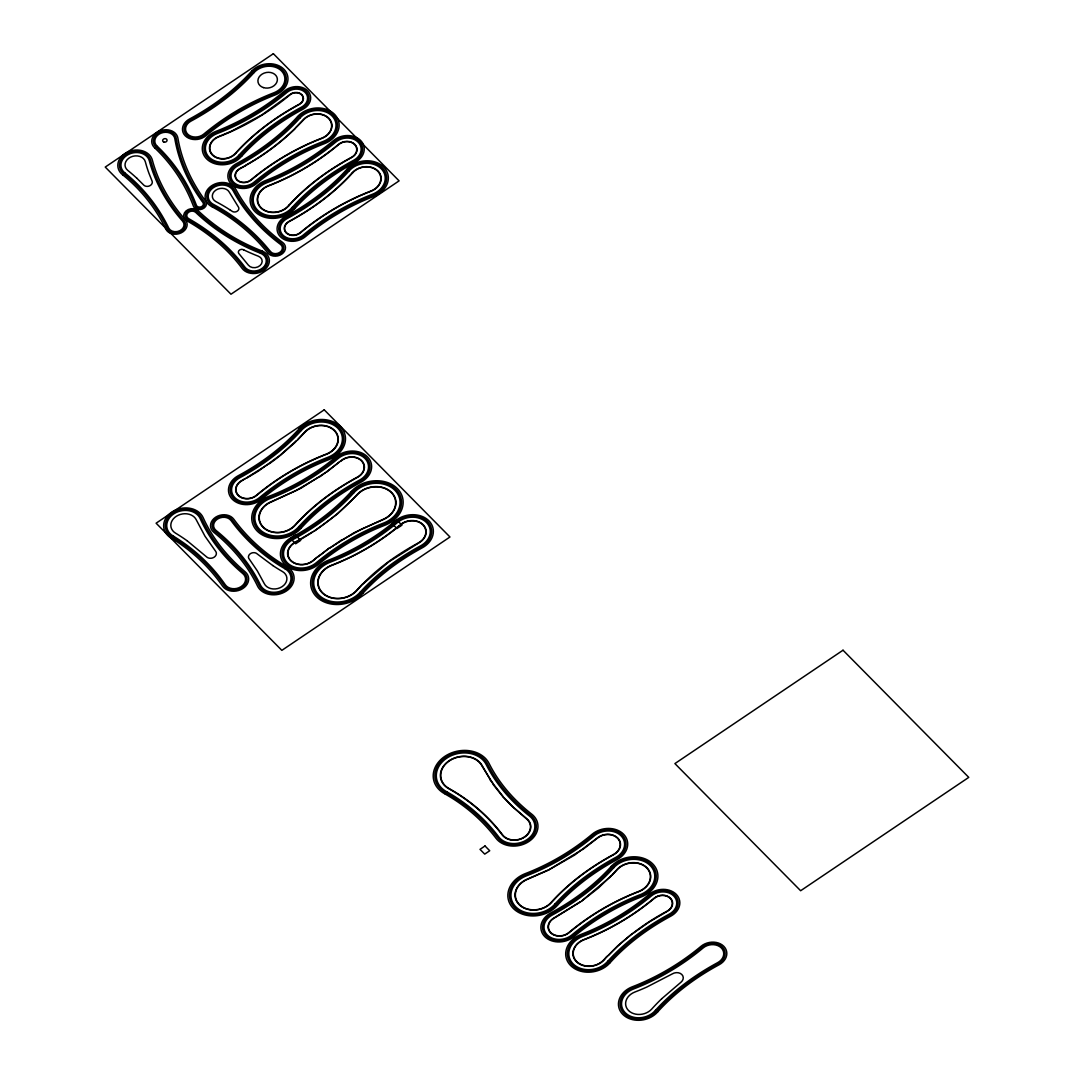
<?xml version="1.0" encoding="UTF-8"?>
<svg xmlns="http://www.w3.org/2000/svg" width="1074" height="1074" viewBox="0 0 1074 1074"><rect width="100%" height="100%" fill="white"/><g stroke="black" fill="none" stroke-linecap="round" stroke-linejoin="round"><path stroke-width="1.5" d="M606.394 957.001L603.87 959.753A17.238 13.747 -11.1 0 1 576.631 961.458A17.238 13.747 -11.1 0 1 584.095 939.75C609.549 929.909 633.378 915.854 654.334 898.361A10.74 8.565 -11.1 0 1 670.203 898.347A10.74 8.565 -11.1 0 1 667.021 911.195C645.259 922.714 625.498 937.669 608.381 955.336M607.078 956.692L617.698 945.832L632.21 933.655M607.683 955.632L604.125 959.901A17.573 14.016 -11.1 0 1 576.362 961.633A17.573 14.016 -11.1 0 1 583.974 939.508C609.401 929.681 633.19 915.652 654.106 898.186A11.076 8.834 -11.1 0 1 670.471 898.173A11.076 8.834 -11.1 0 1 667.196 911.41L649.072 922.11L632.989 933.413M612.073 875.203L617.161 869.765A18.688 14.902 -11.1 0 1 646.682 867.913A18.688 14.902 -11.1 0 1 638.6 891.447C613.294 901.22 589.626 915.182 568.817 932.568A12.176 9.72 -11.1 0 1 550.814 932.581A12.176 9.72 -11.1 0 1 554.412 918.001L580.819 901.704L608.891 877.995M362.368 584.243L356.487 590.485A21.587 17.211 -11.1 0 1 322.388 592.606A21.587 17.211 -11.1 0 1 331.732 565.448C356.514 555.862 379.713 542.209 400.146 525.226L400.36 524.676A15.412 12.284 -11.1 0 1 423.143 524.662A15.412 12.284 -11.1 0 1 418.578 543.095L388.694 561.93L363.079 583.92M611.24 875.646L598.393 888.05L581.531 901.207M297.605 439.964L304.748 432.446A18.688 14.902 -11.1 0 1 334.269 430.607A18.688 14.902 -11.1 0 1 326.187 454.127C300.881 463.914 277.213 477.876 256.404 495.262A12.176 9.72 -11.1 0 1 238.401 495.262A12.176 9.72 -11.1 0 1 241.999 480.696L267.909 464.411M295.444 127.94L303.271 119.738A16.137 12.861 -11.1 0 1 328.751 118.14A16.137 12.861 -11.1 0 1 321.77 138.452C296.169 148.333 272.232 162.469 251.168 180.043A9.626 7.679 -11.1 0 1 236.938 180.056A9.626 7.679 -11.1 0 1 239.797 168.551C259.989 158.254 278.636 144.681 294.92 128.853M609.723 877.565L616.892 869.618A19.023 15.17 -11.1 0 1 646.951 867.738A19.023 15.17 -11.1 0 1 638.721 891.689C613.455 901.448 589.827 915.397 569.045 932.742A12.512 9.988 -11.1 0 1 550.546 932.756A12.512 9.988 -11.1 0 1 554.251 917.787L580.322 901.717M296.478 440.689L279.925 455.389L258.659 470.922M340.7 461.31L341.263 460.827A13.626 10.874 -11.1 0 1 353.4 457.229L353.95 457.296A13.626 10.874 -11.1 0 1 360.958 460.384L361.669 461.095A13.626 10.874 -11.1 0 1 363.791 469.553L363.71 469.821A13.626 10.874 -11.1 0 1 357.373 477.111C334.229 489.61 312.695 505.451 295.041 525.038A20.137 16.056 -11.1 0 1 263.224 527.025A20.137 16.056 -11.1 0 1 271.95 501.679L300.854 488.294L325.57 472.56M399.353 525.522C379.095 542.249 356.125 555.728 331.611 565.206A21.91 17.479 -11.1 0 0 322.133 592.781A21.91 17.479 -11.1 0 0 356.756 590.619C373.833 570.858 395.514 555.352 418.404 542.867A15.076 12.029 -11.1 0 0 422.874 524.85A15.076 12.029 -11.1 0 0 400.589 524.864M339.505 461.914L320.079 476.681M280.153 455.577L294.625 442.891L304.479 432.298A19.023 15.17 -11.1 0 1 334.538 430.432A19.023 15.17 -11.1 0 1 326.308 454.369C301.042 464.129 277.414 478.078 256.632 495.436A12.512 9.988 -11.1 0 1 238.133 495.45A12.512 9.988 -11.1 0 1 241.838 480.481L245.328 478.561M316.749 557.487L313.178 560.413A15.076 12.029 -11.1 0 1 290.893 560.427A15.076 12.029 -11.1 0 1 295.363 542.397C318.186 529.844 339.438 514.003 357.011 494.644A21.91 17.479 -11.1 0 1 391.648 492.483A21.91 17.479 -11.1 0 1 382.156 520.071L361.763 529.039L342.23 539.86M317.649 556.762L313.407 560.588A15.412 12.284 -11.1 0 1 290.624 560.601A15.412 12.284 -11.1 0 1 295.189 542.169L312.722 531.831M317.474 557.272L318.562 556.037M279.468 456.114L274.635 459.86M318.387 556.533L319.475 555.325M319.314 555.808L329.06 548.21M320.24 555.097L329.651 547.794M273.964 460.37L269.118 463.901M326.509 472.224L341.035 460.652A13.962 11.129 -11.1 0 1 361.669 460.639A13.962 11.129 -11.1 0 1 357.535 477.339C334.43 489.811 312.923 505.626 295.31 525.186A20.473 16.325 -11.1 0 1 262.969 527.213A20.473 16.325 -11.1 0 1 271.829 501.437L295.793 490.67L319.112 476.99M582.618 849.615L597.372 838.217A13.626 10.874 -11.1 0 1 607.132 834.552L607.629 834.525A13.626 10.874 -11.1 0 1 617.241 837.948L617.939 838.66A13.626 10.874 -11.1 0 1 620.195 844.943L620.168 845.399A13.626 10.874 -11.1 0 1 613.469 854.501C590.324 867 568.79 882.841 551.15 902.429A20.137 16.056 -11.1 0 1 519.333 904.415A20.137 16.056 -11.1 0 1 528.046 879.069L547.767 870.437L581.665 849.95M329.664 548.129L341.733 539.846M330.268 547.7L354.044 532.731L382.035 519.829A21.587 17.211 -11.1 0 0 391.379 492.657A21.587 17.211 -11.1 0 0 357.28 494.792L337.451 513.949L314.051 531.308M257.975 471.365L246.59 478.172M246.147 165.007C267.359 152.897 286.879 137.66 303.526 119.885A15.801 12.593 -11.1 0 1 328.483 118.315A15.801 12.593 -11.1 0 1 321.65 138.21C296.008 148.105 272.031 162.255 250.94 179.868A9.29 7.411 -11.1 0 1 237.206 179.882A9.29 7.411 -11.1 0 1 239.958 168.766L246.04 165.396M548.237 870.209L574.684 855.052L597.144 838.029A13.962 11.129 -11.1 0 1 617.778 838.029A13.962 11.129 -11.1 0 1 613.643 854.716C590.539 867.201 569.032 883.016 551.405 902.576A20.473 16.325 -11.1 0 1 519.064 904.59A20.473 16.325 -11.1 0 1 527.925 878.827L547.404 870.302M231.514 131.149L261.841 114.905L289.792 94.633A8.176 6.525 -11.1 0 1 301.875 94.633A8.176 6.525 -11.1 0 1 299.445 104.406C275.723 117.214 253.652 133.458 235.568 153.542A14.687 11.707 -11.1 0 1 212.357 154.992A14.687 11.707 -11.1 0 1 218.72 136.505L231.017 131.377M511.721 805.983L526.367 818.764A15.076 12.029 -11.1 0 1 524.461 836.914A15.076 12.029 -11.1 0 1 502.551 834.834C488.214 815.851 469.768 800.049 448.999 788.504A21.587 17.211 -11.1 0 1 449.308 760.916A21.587 17.211 -11.1 0 1 482.105 766.178L493.436 784.315M511.654 805.473L502.431 796.183L493.328 784.718M502.753 796.546L511.251 805.527L526.609 818.563A15.412 12.284 -11.1 0 1 524.649 837.116A15.412 12.284 -11.1 0 1 502.256 834.981C487.945 816.039 469.539 800.264 448.798 788.732A21.91 17.479 -11.1 0 1 449.107 760.714A21.91 17.479 -11.1 0 1 482.414 766.057L489.851 779.039M502.78 796.102L489.69 779.388M270.433 251.531C254.981 232.078 235.354 216.035 213.431 204.409A13.022 10.378 -11.1 0 1 213.189 187.802A13.022 10.378 -11.1 0 1 233.085 190.635C244.442 211.954 261.291 230.011 280.556 244.442A6.511 5.195 -11.1 0 1 279.925 252.269A6.511 5.195 -11.1 0 1 270.433 251.531M298.908 117.294C281.375 136.747 259.989 152.468 237.018 164.886A15.184 12.109 -11.1 0 0 232.521 183.036A15.184 12.109 -11.1 0 0 254.968 183.023C275.494 165.893 298.827 152.105 323.784 142.466A21.695 17.305 -11.1 0 0 333.182 115.16A21.695 17.305 -11.1 0 0 298.908 117.294M288.946 205.617L288.53 206.074A17.573 14.016 -11.1 0 1 260.754 207.806A17.573 14.016 -11.1 0 1 268.366 185.681C293.793 175.854 317.582 161.825 338.511 144.346A11.076 8.834 -11.1 0 1 354.863 144.346A11.076 8.834 -11.1 0 1 351.587 157.583C328.349 170.135 306.721 186.003 288.946 205.617M292.168 207.416L291.752 207.873A21.695 17.305 -11.1 0 1 257.478 210.021A21.695 17.305 -11.1 0 1 266.876 182.714C291.819 173.062 315.165 159.288 335.692 142.144A15.184 12.109 -11.1 0 1 358.139 142.13A15.184 12.109 -11.1 0 1 353.641 160.294C330.846 172.605 309.607 188.178 292.168 207.416M294.598 208.799L294.195 209.242A24.809 19.788 -11.1 0 1 255.008 211.685A24.809 19.788 -11.1 0 1 265.748 180.459C290.342 170.954 313.339 157.368 333.571 140.479A18.298 14.593 -11.1 0 1 360.622 140.466A18.298 14.593 -11.1 0 1 355.199 162.349C332.725 174.485 311.796 189.83 294.598 208.799M348.11 170.122C330.591 189.574 309.205 205.295 286.221 217.713A15.184 12.109 -11.1 0 0 281.724 235.864A15.184 12.109 -11.1 0 0 304.17 235.85C324.697 218.72 348.043 204.933 372.987 195.293A21.695 17.305 -11.1 0 0 382.384 167.987A21.695 17.305 -11.1 0 0 348.11 170.122M298.894 526.596L298.532 526.985A24.581 19.614 -11.1 0 1 259.693 529.415A24.581 19.614 -11.1 0 1 270.326 498.47C294.947 488.952 317.971 475.352 338.229 458.45A18.083 14.418 -11.1 0 1 341.398 456.289L341.948 455.994A18.083 14.418 -11.1 0 1 366.959 461.055L367.201 461.511A18.083 14.418 -11.1 0 1 363.24 477.541L362.851 477.863A18.083 14.418 -11.1 0 1 359.589 480.051C337.075 492.214 316.118 507.586 298.894 526.596M300.022 527.227L299.673 527.616A26.031 20.768 -11.1 0 1 258.539 530.194A26.031 20.768 -11.1 0 1 269.802 497.423C294.263 487.972 317.125 474.466 337.236 457.672A19.52 15.573 -11.1 0 1 366.1 457.658A19.52 15.573 -11.1 0 1 360.314 481.004C337.948 493.087 317.125 508.351 300.022 527.227M301.324 527.965L300.975 528.354A27.696 22.098 -11.1 0 1 257.21 531.08A27.696 22.098 -11.1 0 1 269.198 496.215C293.457 486.844 316.145 473.433 336.108 456.772A21.198 16.902 -11.1 0 1 367.429 456.759A21.198 16.902 -11.1 0 1 361.146 482.105C338.968 494.094 318.307 509.237 301.324 527.965M352.648 492.214C335.598 511.143 314.776 526.421 292.423 538.504A20.97 16.728 -11.1 0 0 286.208 563.582A20.97 16.728 -11.1 0 0 317.206 563.568C337.182 546.894 359.884 533.469 384.17 524.085A27.481 21.91 -11.1 0 0 396.064 489.502A27.481 21.91 -11.1 0 0 352.648 492.214M353.789 492.845C336.618 511.895 315.662 527.294 293.135 539.457A19.52 15.573 -11.1 0 0 287.362 562.803A19.52 15.573 -11.1 0 0 316.212 562.789C336.337 545.995 359.199 532.489 383.646 523.038A26.031 20.768 -11.1 0 0 394.91 490.268A26.031 20.768 -11.1 0 0 353.789 492.845M360.34 592.029L359.978 592.432A26.031 20.768 -11.1 0 1 318.857 594.996A26.031 20.768 -11.1 0 1 330.121 562.226C354.568 552.774 377.444 539.269 397.555 522.474A19.52 15.573 -11.1 0 1 426.418 522.461A19.52 15.573 -11.1 0 1 420.632 545.807C398.266 557.889 377.444 573.154 360.34 592.029M361.589 592.539L361.119 593.063A27.481 21.91 -11.1 0 1 317.703 595.775A27.481 21.91 -11.1 0 1 329.597 561.178C353.883 551.794 376.585 538.383 396.575 521.696A20.97 16.728 -11.1 0 1 427.559 521.682A20.97 16.728 -11.1 0 1 421.357 546.76C399.192 558.735 378.558 573.852 361.589 592.539M362.77 593.398L362.421 593.788A29.146 23.252 -11.1 0 1 316.374 596.661A29.146 23.252 -11.1 0 1 328.993 559.984C353.077 550.667 375.605 537.349 395.433 520.809A22.635 18.057 -11.1 0 1 428.888 520.796A22.635 18.057 -11.1 0 1 422.189 547.861C400.159 559.769 379.632 574.805 362.77 593.398M554.99 903.972L554.64 904.375A24.581 19.614 -11.1 0 1 515.788 906.805A24.581 19.614 -11.1 0 1 526.435 875.847C551.056 866.342 574.08 852.743 594.338 835.827A18.083 14.418 -11.1 0 1 597.493 833.666L598.043 833.384A18.083 14.418 -11.1 0 1 617.845 833.37L618.329 833.666A18.083 14.418 -11.1 0 1 619.336 854.917L618.893 855.293A18.083 14.418 -11.1 0 1 615.697 857.428C593.184 869.591 572.214 884.976 554.99 903.972M556.131 904.617L555.768 905.006A26.031 20.768 -11.1 0 1 514.647 907.57A26.031 20.768 -11.1 0 1 525.911 874.813C550.358 865.362 573.221 851.843 593.345 835.048A19.52 15.573 -11.1 0 1 622.195 835.035A19.52 15.573 -11.1 0 1 616.422 858.381C594.056 870.464 573.234 885.741 556.131 904.617M557.433 905.342L557.084 905.731A27.696 22.098 -11.1 0 1 513.318 908.47A27.696 22.098 -11.1 0 1 525.307 873.605C549.566 864.234 572.241 850.823 592.204 834.162A21.198 16.902 -11.1 0 1 623.524 834.149A21.198 16.902 -11.1 0 1 617.255 859.482C595.063 871.47 574.402 886.614 557.433 905.342M607.763 961.257L607.36 961.7A21.695 17.305 -11.1 0 1 573.086 963.848A21.695 17.305 -11.1 0 1 582.47 936.541C607.428 926.902 630.76 913.115 651.3 895.971A15.184 12.109 -11.1 0 1 673.747 895.971A15.184 12.109 -11.1 0 1 669.25 914.122C646.441 926.432 625.216 942.005 607.763 961.257M610.207 962.626L609.804 963.069A24.809 19.788 -11.1 0 1 570.603 965.513A24.809 19.788 -11.1 0 1 581.343 934.286C605.937 924.781 628.934 911.195 649.179 894.306A18.298 14.593 -11.1 0 1 676.217 894.293A18.298 14.593 -11.1 0 1 670.794 916.176C648.334 928.312 627.404 943.657 610.207 962.626M251.585 71.246C233.957 90.807 212.464 106.621 189.36 119.107A13.962 11.129 -11.1 0 0 185.225 135.794A13.962 11.129 -11.1 0 0 205.859 135.794C226.507 118.556 249.974 104.702 275.065 94.995A20.473 16.325 -11.1 0 0 283.925 69.233A20.473 16.325 -11.1 0 0 251.585 71.246M252.9 71.985C235.139 91.693 213.471 107.628 190.192 120.207A12.297 9.8 -11.1 0 0 186.54 134.908A12.297 9.8 -11.1 0 0 204.718 134.894C225.527 117.522 249.181 103.56 274.461 93.787A18.795 14.996 -11.1 0 0 282.596 70.132A18.795 14.996 -11.1 0 0 252.9 71.985M254.028 72.616C236.159 92.458 214.357 108.501 190.903 121.161A10.847 8.646 -11.1 0 0 187.695 134.129A10.847 8.646 -11.1 0 0 203.724 134.116C224.667 116.636 248.483 102.58 273.937 92.753A17.359 13.841 -11.1 0 0 281.455 70.897A17.359 13.841 -11.1 0 0 254.028 72.616M235.864 152.776L235.3 153.394A14.351 11.452 -11.1 0 1 212.625 154.804A14.351 11.452 -11.1 0 1 218.841 136.747C244.644 126.772 268.782 112.542 290.007 94.807A7.84 6.256 -11.1 0 1 301.606 94.807A7.84 6.256 -11.1 0 1 299.284 104.178C275.763 116.891 253.88 132.948 235.864 152.776M239.341 154.737L238.79 155.341A18.795 14.996 -11.1 0 1 209.094 157.193A18.795 14.996 -11.1 0 1 217.23 133.525C242.509 123.765 266.164 109.803 286.973 92.431A12.297 9.8 -11.1 0 1 305.15 92.418A12.297 9.8 -11.1 0 1 301.499 107.118C278.448 119.563 256.995 135.311 239.341 154.737M240.549 155.287L239.932 155.972A20.245 16.15 -11.1 0 1 207.94 157.972A20.245 16.15 -11.1 0 1 216.706 132.491C241.825 122.785 265.318 108.904 285.993 91.652A13.734 10.955 -11.1 0 1 306.291 91.639A13.734 10.955 -11.1 0 1 302.224 108.071C279.361 120.422 258.069 136.022 240.549 155.287M241.771 156.106L241.234 156.71A21.91 17.479 -11.1 0 1 206.611 158.871A21.91 17.479 -11.1 0 1 216.102 131.283C241.019 121.644 264.338 107.883 284.852 90.753A15.412 12.284 -11.1 0 1 307.62 90.753A15.412 12.284 -11.1 0 1 303.056 109.172C280.341 121.443 259.183 136.948 241.771 156.106M297.592 116.569C280.207 135.874 258.982 151.461 236.186 163.785A16.848 13.438 -11.1 0 0 231.192 183.936A16.848 13.438 -11.1 0 0 256.095 183.923C276.474 166.913 299.633 153.233 324.388 143.674A23.359 18.634 -11.1 0 0 334.497 114.26A23.359 18.634 -11.1 0 0 297.592 116.569M300.035 117.939C282.395 137.512 260.875 153.34 237.743 165.839A13.734 10.955 -11.1 0 0 233.662 182.258A13.734 10.955 -11.1 0 0 253.974 182.258C274.649 164.993 298.142 151.125 323.261 141.419A20.245 16.15 -11.1 0 0 332.027 115.938A20.245 16.15 -11.1 0 0 300.035 117.939M288.893 205.228L288.262 205.926A17.238 13.747 -11.1 0 1 261.022 207.631A17.238 13.747 -11.1 0 1 268.487 185.923C293.954 176.082 317.783 162.026 338.74 144.534A10.74 8.565 -11.1 0 1 354.608 144.52A10.74 8.565 -11.1 0 1 351.426 157.354C328.241 169.88 306.667 185.708 288.893 205.228M293.43 207.913L292.893 208.504A23.145 18.459 -11.1 0 1 256.337 210.786A23.145 18.459 -11.1 0 1 266.352 181.667C291.135 172.082 314.32 158.402 334.712 141.365A16.634 13.264 -11.1 0 1 359.293 141.365A16.634 13.264 -11.1 0 1 354.366 161.248C331.772 173.451 310.735 188.863 293.43 207.913M346.795 169.397C329.409 188.702 308.198 204.288 285.389 216.612A16.848 13.438 -11.1 0 0 280.395 236.763A16.848 13.438 -11.1 0 0 305.311 236.75C325.677 219.74 348.835 206.06 373.591 196.502A23.359 18.634 -11.1 0 0 383.713 167.088A23.359 18.634 -11.1 0 0 346.795 169.397M349.238 170.766C331.598 190.34 310.077 206.168 286.946 218.666A13.734 10.955 -11.1 0 0 282.878 235.085A13.734 10.955 -11.1 0 0 303.177 235.085C323.851 217.821 347.345 203.953 372.463 194.246A20.245 16.15 -11.1 0 0 381.23 168.766A20.245 16.15 -11.1 0 0 349.238 170.766M352.473 172.565C334.497 192.514 312.574 208.638 289 221.378A9.626 7.679 -11.1 0 0 286.154 232.883A9.626 7.679 -11.1 0 0 300.371 232.883C321.435 215.297 345.385 201.16 370.973 191.279A16.137 12.861 -11.1 0 0 377.954 170.967A16.137 12.861 -11.1 0 0 352.473 172.565M352.728 172.713C334.739 192.689 312.776 208.839 289.161 221.593A9.29 7.411 -11.1 0 0 286.409 232.709A9.29 7.411 -11.1 0 0 300.143 232.696C321.233 215.082 345.224 200.945 370.852 191.038A15.801 12.593 -11.1 0 0 377.699 171.155A15.801 12.593 -11.1 0 0 352.728 172.713M298.814 429.144C281.656 448.18 260.714 463.565 238.227 475.715A19.748 15.748 -11.1 0 0 232.373 499.316A19.748 15.748 -11.1 0 0 261.559 499.303C281.656 482.535 304.506 469.029 328.926 459.591A26.259 20.943 -11.1 0 0 340.297 426.553A26.259 20.943 -11.1 0 0 298.814 429.144M300.116 429.868C282.824 449.066 261.734 464.559 239.059 476.816A18.083 14.418 -11.1 0 0 233.702 498.43A18.083 14.418 -11.1 0 0 260.418 498.417C280.676 481.501 303.7 467.902 328.322 458.397A24.581 19.614 -11.1 0 0 338.968 427.439A24.581 19.614 -11.1 0 0 300.116 429.868M301.257 430.499C283.845 449.818 262.606 465.431 239.784 477.769A16.634 13.264 -11.1 0 0 234.857 497.651A16.634 13.264 -11.1 0 0 259.438 497.638C279.831 480.615 303.016 466.922 327.798 457.349A23.145 18.459 -11.1 0 0 337.813 428.217A23.145 18.459 -11.1 0 0 301.257 430.499M351.346 491.476C334.417 510.257 313.769 525.428 291.591 537.403A22.635 18.057 -11.1 0 0 284.878 564.481A22.635 18.057 -11.1 0 0 318.334 564.468C338.162 547.915 360.689 534.597 384.774 525.293A29.146 23.252 -11.1 0 0 397.393 488.603A29.146 23.252 -11.1 0 0 351.346 491.476M611.227 866.449C594.07 885.486 573.127 900.871 550.64 913.021A19.748 15.748 -11.1 0 0 544.787 936.635A19.748 15.748 -11.1 0 0 573.972 936.622C594.07 919.841 616.919 906.349 641.339 896.911A26.259 20.943 -11.1 0 0 652.71 863.858A26.259 20.943 -11.1 0 0 611.227 866.449M612.529 867.188C595.238 886.372 574.147 901.878 551.472 914.122A18.083 14.418 -11.1 0 0 546.116 935.736A18.083 14.418 -11.1 0 0 572.831 935.722C593.09 918.82 616.114 905.221 640.735 895.703A24.581 19.614 -11.1 0 0 651.381 864.758A24.581 19.614 -11.1 0 0 612.529 867.188M613.67 867.819C596.258 887.137 575.02 902.751 552.197 915.075A16.634 13.264 -11.1 0 0 547.27 934.957A16.634 13.264 -11.1 0 0 571.851 934.957C592.244 917.921 615.429 904.241 640.211 894.655A23.145 18.459 -11.1 0 0 650.226 865.537A23.145 18.459 -11.1 0 0 613.67 867.819M609.039 961.74L608.488 962.331A23.145 18.459 -11.1 0 1 571.932 964.627A23.145 18.459 -11.1 0 1 581.947 935.494C606.729 925.922 629.914 912.229 650.307 895.206A16.634 13.264 -11.1 0 1 674.888 895.192A16.634 13.264 -11.1 0 1 669.961 915.075C647.38 927.278 626.343 942.69 609.039 961.74M655.502 1010.258L654.952 1010.862A18.795 14.996 -11.1 0 1 625.243 1012.715A18.795 14.996 -11.1 0 1 633.392 989.06C658.671 979.287 682.326 965.325 703.134 947.953A12.297 9.8 -11.1 0 1 721.312 947.939A12.297 9.8 -11.1 0 1 717.66 962.64C694.61 975.098 673.156 990.832 655.502 1010.258M656.711 1010.822L656.093 1011.493A20.245 16.15 -11.1 0 1 624.101 1013.494A20.245 16.15 -11.1 0 1 632.868 988.013C657.986 978.307 681.48 964.439 702.154 947.174A13.734 10.955 -11.1 0 1 722.453 947.174A13.734 10.955 -11.1 0 1 718.385 963.593C695.522 975.944 674.23 991.544 656.711 1010.822M657.932 1011.641L657.395 1012.232A21.91 17.479 -11.1 0 1 622.772 1014.393A21.91 17.479 -11.1 0 1 632.264 986.805C657.181 977.179 680.5 963.405 701.013 946.288A15.412 12.284 -11.1 0 1 723.782 946.275A15.412 12.284 -11.1 0 1 719.218 964.694C696.502 976.964 675.345 992.483 657.932 1011.641M661.691 998.753L660.966 999.451A208.155 166.027 -11.1 0 0 651.73 1009.063A14.687 11.707 -11.1 0 1 628.518 1010.513A14.687 11.707 -11.1 0 1 634.882 992.027A207.859 165.785 -11.1 0 0 646.682 987.113L672.217 973.943A7.088 5.652 -11.1 0 1 681.721 974.4A7.088 5.652 -11.1 0 1 680.997 982.2L661.691 998.753M273.36 53.7L105.239 167.074L230.977 294.222L399.098 180.862L273.36 53.7M324.227 409.825L156.106 523.199L281.844 650.361L449.966 536.987L324.227 409.825M295.444 535.12L290.45 538.49L295.659 543.766L300.666 540.397L295.444 535.12M396.95 520.111L391.956 523.481L396.95 528.529L401.945 525.159L396.95 520.111M485.018 845.976L480.011 849.359L484.723 854.112L489.717 850.742L485.018 845.976M843.023 650.213L674.902 763.587L800.64 890.735L968.761 777.375L843.023 650.213M261.975 250.954C238.388 241.784 216.478 228.144 198.126 210.692A8.176 6.525 -11.1 0 0 186.017 210.974A8.176 6.525 -11.1 0 0 186.728 220.707C208.02 232.843 227.473 248.658 242.106 268.419A14.687 11.707 -11.1 0 0 265.103 269.319A14.687 11.707 -11.1 0 0 261.975 250.954M261.17 252.175C237.381 242.939 215.324 229.205 196.824 211.605A6.511 5.195 -11.1 0 0 187.185 211.833A6.511 5.195 -11.1 0 0 187.749 219.593C209.202 231.809 228.802 247.745 243.543 267.654A13.022 10.378 -11.1 0 0 263.935 268.46A13.022 10.378 -11.1 0 0 261.17 252.175M260.458 253.236C236.522 243.946 214.317 230.118 195.696 212.41A5.061 4.041 -11.1 0 0 188.205 212.585A5.061 4.041 -11.1 0 0 188.648 218.613C210.236 230.91 229.957 246.966 244.791 266.996A11.572 9.223 -11.1 0 0 262.915 267.708A11.572 9.223 -11.1 0 0 260.458 253.236M243.704 249.853L243.019 249.53A3.222 2.578 -11.1 0 0 238.697 253.343L248.349 265.117A7.451 5.947 -11.1 0 0 260.015 265.573A7.451 5.947 -11.1 0 0 258.431 256.243A215.82 172.135 -11.1 0 1 243.704 249.853M213.202 205.738L212.571 205.403A14.459 11.532 -11.1 0 1 212.303 186.943A14.459 11.532 -11.1 0 1 234.414 190.098C245.704 211.283 262.445 229.218 281.576 243.556A7.948 6.35 -11.1 0 1 280.811 253.128A7.948 6.35 -11.1 0 1 269.198 252.229C254.014 233.085 234.736 217.27 213.202 205.738M212.424 207L211.578 206.544A16.137 12.861 -11.1 0 1 211.283 185.963A16.137 12.861 -11.1 0 1 235.931 189.48C247.154 210.504 263.761 228.306 282.757 242.536A9.626 7.679 -11.1 0 1 281.831 254.108A9.626 7.679 -11.1 0 1 267.788 253.021C252.752 234.092 233.702 218.425 212.424 207M446.744 791.766L446.287 791.511A26.031 20.768 -11.1 0 1 446.663 758.231A26.031 20.768 -11.1 0 1 486.213 764.594C496.376 784.852 511.801 802.157 529.576 816.092A19.52 15.573 -11.1 0 1 527.106 839.586A19.52 15.573 -11.1 0 1 498.725 836.888C484.79 818.442 466.895 803.057 446.744 791.766M446.005 792.827L445.415 792.491A27.481 21.91 -11.1 0 1 445.791 757.358A27.481 21.91 -11.1 0 1 487.556 764.07C497.638 784.195 512.969 801.379 530.623 815.22A20.97 16.728 -11.1 0 1 527.965 840.459A20.97 16.728 -11.1 0 1 497.477 837.559C483.676 819.287 465.968 804.037 446.005 792.827M445.294 794.129L444.394 793.619A29.146 23.252 -11.1 0 1 444.811 756.365A29.146 23.252 -11.1 0 1 489.1 763.48C499.101 783.443 514.312 800.492 531.818 814.213A22.635 18.057 -11.1 0 1 528.958 841.466A22.635 18.057 -11.1 0 1 496.054 838.338C482.427 820.294 464.961 805.218 445.294 794.129M287.013 566.736C266.231 554.775 247.879 538.544 233.756 519.158A12.512 9.988 -11.1 0 0 215.619 517.212A12.512 9.988 -11.1 0 0 213.766 532.274C231.85 546.908 247.436 565.018 257.532 586.082A19.023 15.17 -11.1 0 0 286.315 591.076A19.023 15.17 -11.1 0 0 287.013 566.736M285.979 567.851C265.05 555.795 246.55 539.457 232.306 519.91A10.847 8.646 -11.1 0 0 216.586 518.232A10.847 8.646 -11.1 0 0 214.988 531.281C233.206 546.022 248.913 564.28 259.076 585.505A17.359 13.841 -11.1 0 0 285.335 590.056A17.359 13.841 -11.1 0 0 285.979 567.851M285.08 568.817C264.003 556.694 245.382 540.235 231.058 520.568A9.398 7.491 -11.1 0 0 217.431 519.104A9.398 7.491 -11.1 0 0 216.035 530.422C234.387 545.27 250.188 563.635 260.418 584.994A15.909 12.687 -11.1 0 0 284.489 589.17A15.909 12.687 -11.1 0 0 285.08 568.817M173.612 536.288L172.927 535.872A17.359 13.841 -11.1 0 1 174.122 513.641A17.359 13.841 -11.1 0 1 200.22 518.635C209.819 540.021 225.043 558.587 242.872 573.664A10.847 8.646 -11.1 0 1 240.952 586.713A10.847 8.646 -11.1 0 1 225.298 584.766C211.739 565.192 193.938 548.653 173.612 536.288M172.686 537.242L172.015 536.825A18.795 14.996 -11.1 0 1 173.303 512.741A18.795 14.996 -11.1 0 1 201.576 518.151C211.122 539.403 226.238 557.836 243.959 572.818A12.297 9.8 -11.1 0 1 241.771 587.599A12.297 9.8 -11.1 0 1 224.036 585.397C210.571 565.958 192.877 549.526 172.686 537.242M171.625 538.342L170.954 537.926A20.473 16.325 -11.1 0 1 172.364 511.707A20.473 16.325 -11.1 0 1 203.134 517.601C212.612 538.692 227.607 556.976 245.194 571.838A13.962 11.129 -11.1 0 1 242.711 588.633A13.962 11.129 -11.1 0 1 222.573 586.136C209.215 566.844 191.655 550.532 171.625 538.342M229.621 209.645L229.272 209.417A214.37 170.981 -11.1 0 0 215.874 201.59A8.901 7.102 -11.1 0 1 215.699 190.232A8.901 7.102 -11.1 0 1 229.312 192.179L238.294 206.839A4.014 3.209 -11.1 0 1 237.341 211.135A4.014 3.209 -11.1 0 1 232.038 211.229L229.621 209.645M272.783 565.542L256.391 553.311A4.94 3.934 -11.1 0 0 250.47 553.62A4.94 3.934 -11.1 0 0 248.752 558.332L257.384 570.965L264.244 583.571A11.787 9.411 -11.1 0 0 282.086 586.673A11.787 9.411 -11.1 0 0 282.529 571.583A210.705 168.054 -11.1 0 1 272.783 565.542M187.171 540.786L186.379 540.235A209.605 167.168 -11.1 0 0 175.545 533.147A13.237 10.552 -11.1 0 1 176.458 516.191A13.237 10.552 -11.1 0 1 196.367 520.004L205 536.235L215.834 551.566A5.518 4.403 -11.1 0 1 214.035 557.272A5.518 4.403 -11.1 0 1 206.933 557.178L187.171 540.786M125.269 173.236L124.732 172.793A14.459 11.532 -11.1 0 1 128.692 154.334A14.459 11.532 -11.1 0 1 149.34 160.805C155.3 183.318 167.329 203.939 182.714 221.298A7.961 6.35 -11.1 0 1 179.788 230.735A7.961 6.35 -11.1 0 1 168.766 228.091C158.563 206.879 143.54 188.044 125.269 173.236M124.208 174.095L123.671 173.666A15.909 12.687 -11.1 0 1 128.034 153.34A15.909 12.687 -11.1 0 1 150.736 160.469C156.67 182.835 168.618 203.308 183.909 220.559A9.398 7.491 -11.1 0 1 180.445 231.729A9.398 7.491 -11.1 0 1 167.423 228.587C157.287 207.524 142.359 188.809 124.208 174.095M122.986 175.075L122.449 174.659A17.573 14.016 -11.1 0 1 127.269 152.199A17.573 14.016 -11.1 0 1 152.36 160.08C158.24 182.271 170.108 202.597 185.278 219.714A11.076 8.834 -11.1 0 1 181.211 232.857A11.076 8.834 -11.1 0 1 165.879 229.178C155.811 208.262 141.003 189.695 122.986 175.075M136.854 178.257L136.183 177.64A212.169 169.222 -11.1 0 0 127.725 170.35A10.351 8.256 -11.1 0 1 130.572 157.14A10.351 8.256 -11.1 0 1 145.339 161.771A212.518 169.504 -11.1 0 0 148.91 173.169L152.146 181.264A4.766 3.799 -11.1 0 1 149.729 185.802A4.766 3.799 -11.1 0 1 143.929 185.265L136.854 178.257M157.422 146.44L156.992 146.024A10.122 8.068 -11.1 0 1 160.912 133.216A10.122 8.068 -11.1 0 1 174.82 138.627C178.727 161.838 188.917 183.735 202.946 202.543A3.611 2.886 -11.1 0 1 201.241 206.772A3.611 2.886 -11.1 0 1 196.394 205.268C188.084 183.036 174.619 162.778 157.422 146.44M156.361 147.299L155.864 146.829A11.572 9.223 -11.1 0 1 160.348 132.183A11.572 9.223 -11.1 0 1 176.243 138.371C180.123 161.436 190.259 183.198 204.194 201.885A5.061 4.041 -11.1 0 1 201.805 207.806A5.061 4.041 -11.1 0 1 195.012 205.698C186.769 183.641 173.424 163.53 156.361 147.299M155.005 148.158L154.575 147.756A13.237 10.552 -11.1 0 1 159.69 131.001A13.237 10.552 -11.1 0 1 177.881 138.076C181.748 160.979 191.803 182.567 205.631 201.12A6.726 5.37 -11.1 0 1 202.462 208.987A6.726 5.37 -11.1 0 1 193.427 206.181C185.225 184.258 171.961 164.282 155.005 148.158M164 142.117A2.229 1.772 -11.1 0 0 167.047 140.036A2.229 1.772 -11.1 0 0 163.53 139.083A2.229 1.772 -11.1 0 0 164 142.117M263.439 87.598A9.8 7.813 -11.1 0 0 277.361 78.939A9.8 7.813 -11.1 0 0 262.15 74.093A9.8 7.813 -11.1 0 0 263.439 87.598"/></g></svg>
